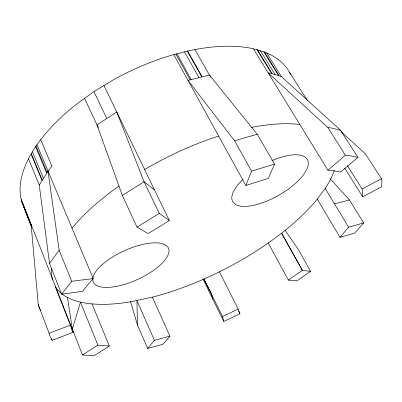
<?xml version="1.0" encoding="UTF-8"?>
<svg xmlns="http://www.w3.org/2000/svg" width="402" height="402" viewBox="0 0 402 402"><rect width="100%" height="100%" fill="white"/><g stroke="black" fill="none" stroke-linecap="round" stroke-linejoin="round"><path stroke-width="0.6" d="M341.177 131.786L365.317 153.75L381.488 178.729L381.885 181.825L381.669 186.814L362.704 196.814L362.699 192.05L362.086 188.975L347.459 165.735M109.339 346.016L94.043 355.755L82.5 354.981L72.34 329.107L80.47 302.103L97.882 345.137L109.339 346.016L92.008 303.892M251.582 171.121L234.562 140.755L188.01 80.41L245.853 185.463L251.582 171.121L274.566 164.111L257.26 134.238L209.412 75.043L188.01 80.41L173.79 54.597L166.333 56.843A149.006 74.305 -26.8 0 0 113.63 79.671L93.957 91.611L75.913 104.671A149.006 74.305 -26.8 0 0 40.677 139.705C35.537 146.092 31.376 153.212 27.632 160.488A149.006 74.305 -26.8 0 0 20.623 196.699L21.778 201.724L24.673 208.834M274.566 164.111L268.26 178.468L245.853 185.463M36.899 144.655L93.224 278.571L86.123 286.767L82.717 291.314L61.652 294.219L49.521 263.466L39.255 185.056L47.999 171.162L51.918 166.277L40.677 139.705M62.315 294.204A156.835 62.918 -26.8 0 0 65.571 296.405C76.817 302.862 90.103 304.294 102.847 304.359A156.835 62.918 -26.8 0 0 130.449 301.852L152.84 297.043A156.835 62.918 -26.8 0 0 199.382 281.018C230.1 267.883 259.31 251.019 285.415 230.125A156.835 62.918 -26.8 0 0 317.002 199.412L325.183 188.437L327.982 183.895A156.835 62.918 -26.8 0 0 334.353 170.518M49.521 263.466L59.144 250.15L47.999 171.162M61.652 294.219L71.732 281.284L93.224 278.571M130.499 301.465L137.439 324.922L147.66 348.439L154.413 340.293L169.971 336.127L152.363 297.153M330.037 178.629L349.454 199.94L363.619 222.924L354.775 233.075L340.007 237.331L317.253 199.065M363.619 222.924L348.604 227.195L340.007 237.331M72.094 228.14L76.089 223.422A156.835 62.918 -26.8 0 1 114.706 189.096L119.098 185.995M169.971 336.127L163.021 344.263L147.66 348.439M327.911 170.207L345.378 155.227L348.81 155.534L357.936 157.368L340.655 171.981L331.796 170.453L327.911 170.207L253.426 48.803L250.33 48.134A149.006 74.305 -26.8 0 0 197.442 49.104L187.659 51.054L173.79 54.597M285.113 230.256L298.239 249.391L310.59 271.365L302.314 270.38L288.385 280.083L268.169 242.979M310.59 271.365L296.912 280.882L288.385 280.083M169.348 220.577L159.282 213.351L144.052 181.754L116.806 111.977L97.003 124.906L122.329 195.407L136.997 227.105L148.157 233.572L169.348 220.577L103.842 85.34M122.329 195.407L144.052 181.754L154.363 189.779M82.5 354.981L97.882 345.137M136.997 227.105L159.282 213.351M144.524 169.554L155.212 163.508A156.835 62.918 -26.8 0 1 210.874 138.66L218.648 136.082M362.086 188.975L381.488 178.729M238.175 309.098L222.547 316.485L223.753 321.424L239.939 313.736L238.175 309.098L219.417 271.797M21.241 199.191L31.085 224.266L38.255 304.525L49.104 333.298L49.617 335.454L52.134 340.388L73.239 332.248L55.345 286.636M49.104 333.298L70.601 325.067L31.085 224.266L31.572 226.693M234.562 140.755L257.26 134.238M334.514 203.884L349.454 199.94M340.579 130.273L281.385 76.601L271.747 73.576L268.204 72.873L327.861 127.534L331.323 127.987L340.579 130.273L357.936 157.368M299.892 124.57L296.862 124.178A156.835 62.918 -26.8 0 0 251.592 127.409M253.426 48.803L264.3 51.953L269.687 54.3A149.006 74.305 -26.8 0 1 283.48 64.069L286.817 67.993L307.58 100.847M327.861 127.534L345.378 155.227M344.725 168.121L362.704 196.814M266.692 52.974L281.385 76.601M264.3 51.953L279.023 75.671M263.838 51.808L278.561 75.536M260.34 50.687L275.084 74.536M257.38 49.742L272.139 73.687M256.978 49.617L271.747 73.576M325.183 188.437L348.604 227.195M73.239 332.248L72.199 330.524L70.601 325.067M55.35 286.465L56.054 287.701A156.835 62.918 -26.8 0 0 61.883 293.867M194.93 49.597L210.648 77.214M187.659 51.054L202.06 76.636M187.282 51.144L201.678 76.732M184.473 51.813L198.834 77.45M302.43 270.395L281.566 233.15L302.314 270.38M176.89 53.727L191.151 79.49M175.87 53.984L190.121 79.767M238.552 310.982L239.939 313.736M222.547 316.485L203.904 279.043L211.477 293.922L212.894 299.254L223.753 321.424M202.975 278.958L212.894 299.254M93.957 91.611L106.696 118.309M98.339 127.725L84.49 98.168M289.53 72.199L290.576 74.43M40.466 310.49L38.833 306.847L38.255 304.525M154.413 340.293L136.951 300.701L137.439 324.922M36.044 146.062L47.109 172.548M35.617 146.74L46.667 173.217M32.451 151.79L43.371 178.181M31.266 153.685L42.135 180.046M31.11 153.936L41.969 180.292M28.517 158.79L39.255 185.056M59.144 250.15L71.732 281.284M24.894 209.407L31.637 226.597M21.778 201.724L31.647 227.004M23.527 206.417L31.657 227.14M51.466 338.63L52.134 340.388M52.516 280.088L51.677 275.752A156.835 62.918 -26.8 0 1 51.642 268.883M67.461 297.485L72.34 329.107M271.988 160.604A42.878 17.06 -29.5 0 1 308.017 161.011A42.878 17.06 -29.5 0 1 281.294 193.759A42.878 17.06 -29.5 0 1 235.994 204.718L232.753 201.729A42.878 17.06 -29.5 0 1 242.984 179.332M165.312 245.165L163.287 243.954A41.235 15.809 -24.4 0 0 98.922 267.827A41.235 15.809 -24.4 0 0 125.756 283.998A41.235 15.809 -24.4 0 0 167.302 246.376L165.312 245.165"/></g></svg>
